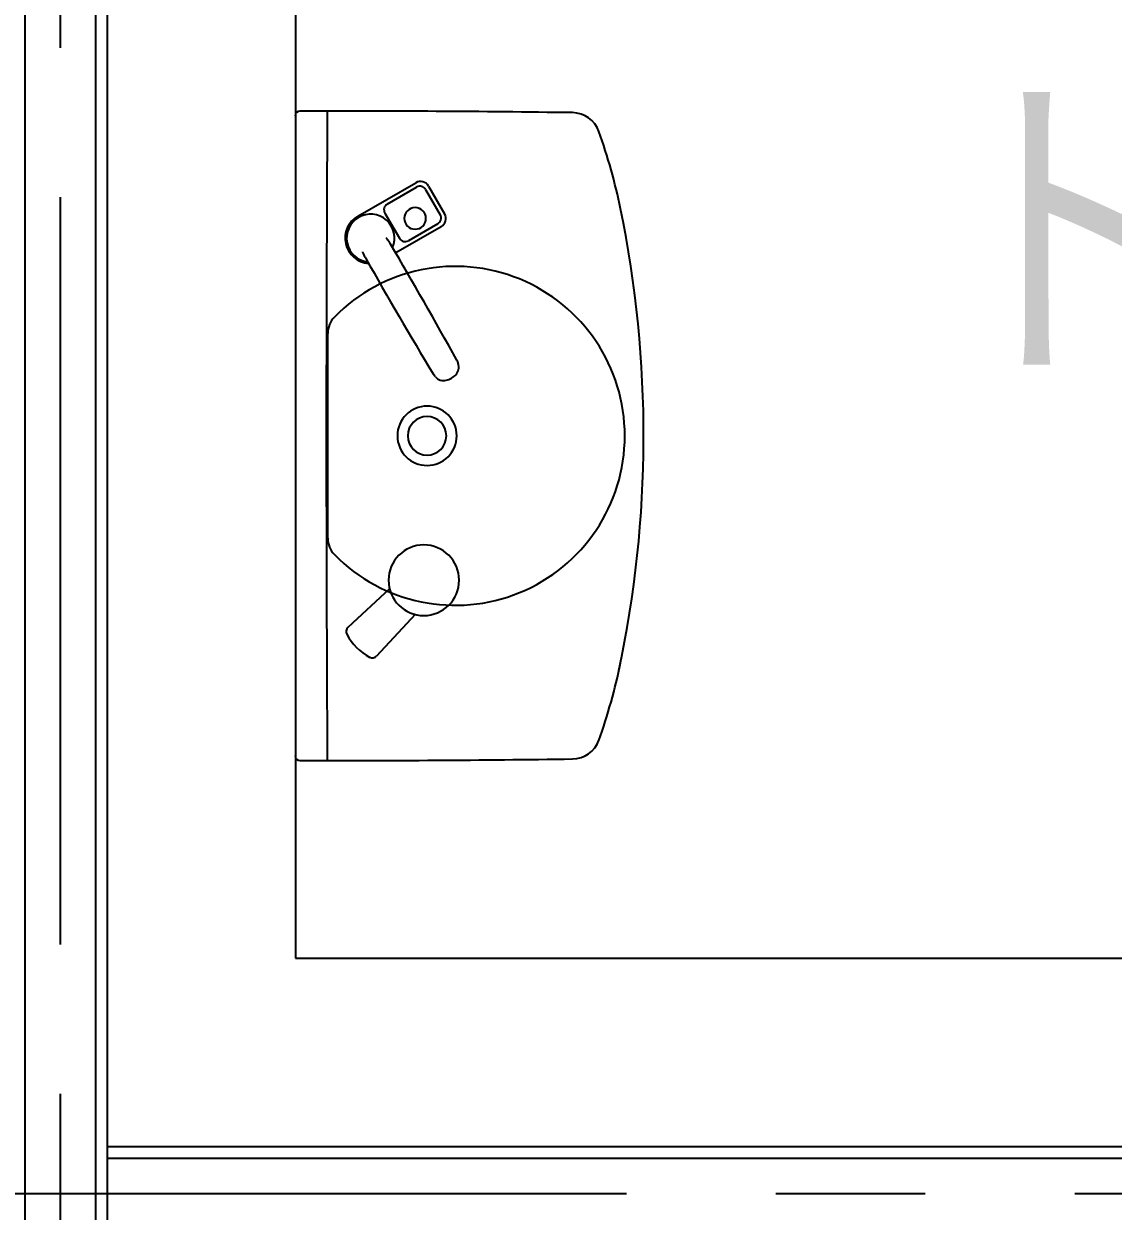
# Model space of a CAD drawing. Extents: x -119186 to 81195, y 1816 to 147180.
# Drawn here: x 24267 to 25424, y 32494 to 33755 of the extents above; entities that cross this region are included whole.
import ezdxf
from ezdxf.enums import TextEntityAlignment as Align

# ---------------------------------------------------------------- set-up
doc = ezdxf.new("R2010")
doc.units = 0
doc.header["$LTSCALE"] = 12.7
doc.header["$MEASUREMENT"] = 0
doc.linetypes.add('CENTER', pattern=[2, 1.25, -0.25, 0.25, -0.25])
for name, color, linetype in [('80_SHELL_TEXT', 7, 'CONTINUOUS'), ('A_建築（什器）', 8, 'CONTINUOUS'), ('A_建築（新設・仕上げ）', 2, 'CONTINUOUS'), ('A_建築（軽鉄下地）', 8, 'CONTINUOUS'), ('A_通り芯', 8, 'CENTER')]:
    doc.layers.add(name, color=color, linetype=linetype)
doc.styles.get("Standard").update_dxf_attribs({"font": 'txt', "bigfont": 'BIGFONT.SHX'})

msp = doc.modelspace()

# ---------------------------------------------------------------- linework, layer by layer
at = {"layer": 'A_建築（什器）'}
for p, q in [((24556.16, 35012.64), (24556.16, 32762.64)), ((24622.18, 33551.01, 175), (24683.67, 33586.51, 175)), ((24653.44, 33563.86, 175), (24684.62, 33581.86, 175)), ((24697.33, 33582.85, 175), (24714.33, 33553.4, 175)), ((24694.18, 33579.3, 175), (24709.68, 33552.45, 175)), ((24650.88, 33554.3, 175), (24666.38, 33527.45, 175)), ((24707.12, 33542.89, 175), (24675.94, 33524.89, 175)), ((24710.67, 33539.74, 175), (24662.48, 33511.92, 175)), ((24590.16, 33208.95), (24590.16, 33426.3)), ((24655.88, 33155.06, 175), (24611.68, 33113.99, 175)), ((24683.12, 33127.82, 175), (24642.05, 33083.63, 175)), ((24556.16, 32762.64), (26606.16, 32762.64))]:
    msp.add_line(p, q, dxfattribs=at)
for centre, radius, start, end in [((24560.68, 33657.63), 5, 90.07313, 180), ((24586.2, 13662.65), 20000, 89.243495, 90.073135), ((80208.37, 33317.62), 55619.69, 179.644601, 180.355399), ((24849.87, 33630.91), 30, 19.76537, 89.2435), ((24313.45, 33438.15), 600, 11.58825, 19.76537), ((24688.67, 33577.85, 175), 10, 30, 120), ((24688.12, 33575.8, 175), 7, 30, 120), ((24656.94, 33557.8, 175), 7, 120, 210), ((24683.03, 33548.61, 175), 11.5, 90, 270), ((24683.03, 33548.61, 175), 11.5, 270, 90), ((23725.68, 33317.62), 1200, 348.00922, 11.58825), ((24635.68, 33527.62, 175), 27, 120, 265.31384), ((24635.68, 33527.62, 175), 25.44, 336.8126, 263.34471), ((24703.62, 33548.95, 175), 7, 300, 30), ((24705.67, 33548.4, 175), 10, 300, 30), ((24649.78, 33524.76, 175), 4.07, 30.24244, 49.17276), ((24542.74, 33452.48, 175), 133.22, 31.04053, 33.91757), ((20972.17, 31336.94, 175), 4283.46, 28.7599, 30.65869), ((24672.44, 33530.95, 175), 7, 210, 300), ((24631.11, 33513.98, 175), 4.07, 190.82724, 209.75756), ((24747.22, 33570.54, 175), 133.22, 206.08243, 208.95947), ((28364.62, 35604.97, 175), 4283.46, 209.34131, 211.2401), ((24725.68, 33317.62), 180, 224.51783, 135.48217), ((24615.16, 33426.3), 25, 135.48217, 180), ((24718.05, 33390.53, 175), 11.42, 315.55014, 19.60936), ((24984.07, 33509.65, 175), 280.1, 203.51817, 204.30633), ((24477.05, 33216.93, 175), 280.1, 35.69367, 36.48183), ((24713.25, 33387.84, 175), 11.5, 220.64962, 284.19024), ((24711.38, 33396.5, 175), 20.36, 283.31931, 316.6804), ((24695.68, 33317.62), 31.5, 90, 270), ((24695.68, 33317.62), 31.5, 270, 90), ((24695.68, 33317.62), 20.5, 90, 270), ((24695.68, 33317.62), 20.5, 270, 90), ((24615.16, 33208.95), 25, 180, 224.51783), ((24692.25, 33164.19, 175), 37.5, 90, 270), ((24692.25, 33164.19, 175), 37.5, 270, 90), ((24615.77, 33109.6, 175), 6, 132.90331, 208.34768), ((24663.29, 33135.24, 175), 60, 208.08218, 241.91532), ((24637.65, 33087.71, 175), 6, 241.65229, 317.09665), ((24313.45, 33197.1), 600, 340.20421, 348.41175), ((24849.87, 33004.34), 30, 270.7565, 340.23463), ((24560.68, 32977.62), 5, 180, 269.92687), ((24586.2, 52972.6), 20000, 269.926865, 270.756505)]:
    msp.add_arc(centre, radius, start, end, dxfattribs=at)
at = {"layer": 'A_建築（新設・仕上げ）'}
for p, q in [((24356.16, 35012.64), (24356.16, 32357.64)), ((24356.16, 32562.64), (26806.16, 32562.64))]:
    msp.add_line(p, q, dxfattribs=at)
at = {"layer": 'A_建築（軽鉄下地）', "color": 8, "ltscale": 50}
for p, q in [((24268.66, 35100.14), (24268.66, 32357.64)), ((24343.66, 35025.14), (24343.66, 32357.64)), ((24356.16, 32550.14), (31556.16, 32550.14))]:
    msp.add_line(p, q, dxfattribs=at)
at = {"layer": 'A_通り芯', "color": 8, "ltscale": 50}
for p, q in [((24306.16, 51351.05), (24306.16, 14056.3)), ((24113.59, 32512.64), (32273.14, 32512.64))]:
    msp.add_line(p, q, dxfattribs=at)

# ---------------------------------------------------------------- texts
at = {"layer": '80_SHELL_TEXT', "color": 0, "width": 0.9}
msp.add_text('トイレ', height=300, dxfattribs=at).set_placement((25230.67, 33675.29), align=Align.TOP_LEFT)

doc.saveas('drawing.dxf')
